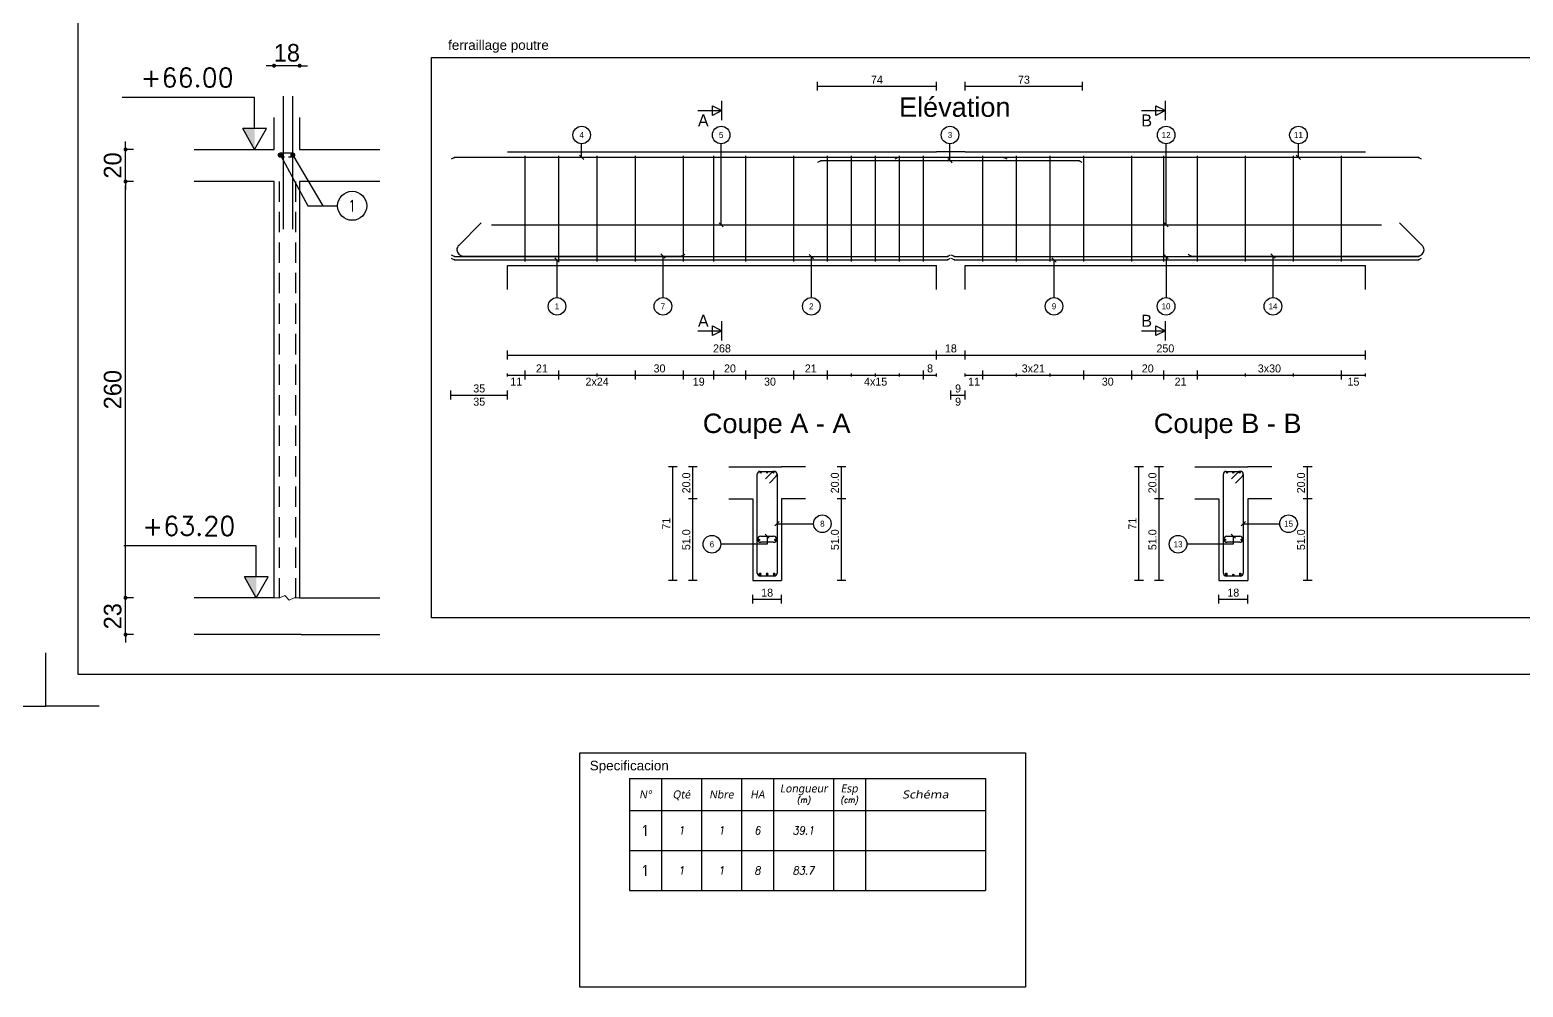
# Model space of a CAD drawing. Header units: metres. Extents: x -5618 to 118954, y -306 to 4637.
# Drawn here: x 108225 to 109158, y 428 to 1026 of the extents above; entities that cross this region are included whole.
import ezdxf
from ezdxf.enums import TextEntityAlignment as Align

# ---------------------------------------------------------------- set-up
doc = ezdxf.new("R2010")
doc.units = ezdxf.units.M
doc.linetypes.add('CACHEX2', pattern=[19.05, 12.7, -6.35])
for name, color, linetype in [('1', 7, 'Continuous'), ('104', 7, 'Continuous'), ('173', 7, 'Continuous'), ('5', 7, 'Continuous'), ('6', 7, 'Continuous'), ('7', 7, 'Continuous'), ('COTATION', 1, 'Continuous'), ('GO-FER-HA', 140, 'Continuous'), ('GO-TEXTE', 9, 'Continuous'), ('GO-TEXTE-FER', 3, 'Continuous'), ('K_ENT_M_Building_V.76', 7, 'Continuous'), ('STR_COTATION', 1, 'Continuous'), ('STR_VOI-POT', 6, 'Continuous')]:
    doc.layers.add(name, color=color, linetype=linetype)
doc.layers.add('Kofragna_forma', color=7, linetype='Continuous', lineweight=70)
doc.styles.add('ARIAL', font='ARIAL.TTF')
doc.styles.add('GrDimensions', font='simplex.shx')
doc.styles.add('Tableau', font='romans.shx', dxfattribs={"width": 0.9, "oblique": 10})
doc.styles.add('Tableau2', font='trebuc.TTF', dxfattribs={"width": 0.9, "oblique": 10})
doc.styles.add('TEXTE', font='romans.shx')
doc.dimstyles.new('COUPE-20', dxfattribs={"dimscale": 0.5, "dimtxt": 22, "dimasz": 5, "dimexe": 0.05, "dimexo": 0, "dimgap": 5, "dimtad": 1, "dimdec": 0, "dimdsep": 46, "dimtxsty": 'Standard', "dimblk1": 'DOT', "dimblk2": 'DOT', "dimsah": 1, "dimcen": 0, "dimdle": 150, "dimclrd": 1, "dimclre": 1, "dimclrt": 7, "dimadec": 0, "dimazin": 0, "dimtfac": 1, "dimtdec": 0, "dimtix": 1, "dimtmove": 2, "dimatfit": 3, "dimldrblk": 'DOT', "dimfxl": 0, "dimtvp": 1, "dimtolj": 1, "dimtzin": 0, "dimarcsym": 0})

# ---------------------------------------------------------------- blocks, each defined once
blk = doc.blocks.new('_DOT')
at = {"color": 0, "linetype": 'ByBlock'}
blk.add_line((-0.5, 0), (-1, 0), dxfattribs=at)
at = {"color": 0, "linetype": 'ByBlock', "const_width": 0.5}
blk.add_lwpolyline([(-0.25, 0, 1), (0.25, 0, 1)], format="xyb", close=True, dxfattribs=at)
blk = doc.blocks.new('*D1296')
at = {"layer": 'COTATION', "color": 1, "lineweight": -2, "ltscale": 4.5}
for p, q in [((108285.2, 673.91), (108285.2, 676.41)), ((108290.2, 671.41), (108285.17, 671.41)), ((108285.2, 648.41), (108285.2, 671.41)), ((108290.2, 648.41), (108285.17, 648.41)), ((108285.2, 645.91), (108285.2, 643.41))]:
    blk.add_line(p, q, dxfattribs=at)
at = {"layer": 'DEFPOINTS', "color": 0, "lineweight": -3, "ltscale": 4.5}
for p in [(108285.2, 671.41), (108327.97, 671.41), (108327.97, 648.41)]:
    blk.add_point(p, dxfattribs=at)
at = {"layer": 'COTATION', "color": 1, "lineweight": -2, "ltscale": 4.5, "xscale": 2.5, "yscale": 2.5, "zscale": 2.5}
for p, rotation in [((108285.2, 671.41), 270), ((108285.2, 648.41), 90)]:
    blk.add_blockref('_DOT', p, dxfattribs=dict(at, rotation=rotation))
at = {"layer": 'COTATION', "color": 7, "lineweight": -3, "ltscale": 4.5, "insert": (108277.2, 659.91), "char_height": 11, "attachment_point": 5, "rotation": 90}
blk.add_mtext('\\A1;23', dxfattribs=at)
blk = doc.blocks.new('*D1297')
at = {"layer": 'COTATION', "color": 1, "lineweight": -2, "ltscale": 4.5}
for p, q in [((108290.2, 931.41), (108285.17, 931.41)), ((108285.2, 673.91), (108285.2, 928.91)), ((108290.2, 671.41), (108285.17, 671.41))]:
    blk.add_line(p, q, dxfattribs=at)
at = {"layer": 'DEFPOINTS', "color": 0, "lineweight": -3, "ltscale": 4.5}
for p in [(108285.2, 931.41), (108327.97, 931.41), (108327.97, 671.41)]:
    blk.add_point(p, dxfattribs=at)
at = {"layer": 'COTATION', "color": 1, "lineweight": -2, "ltscale": 4.5, "xscale": 2.5, "yscale": 2.5, "zscale": 2.5}
for p, rotation in [((108285.2, 931.41), 90), ((108285.2, 671.41), 270)]:
    blk.add_blockref('_DOT', p, dxfattribs=dict(at, rotation=rotation))
at = {"layer": 'COTATION', "color": 7, "lineweight": -3, "ltscale": 4.5, "insert": (108277.2, 801.41), "char_height": 11, "attachment_point": 5, "rotation": 90}
blk.add_mtext('\\A1;260', dxfattribs=at)
blk = doc.blocks.new('*D1298')
at = {"layer": 'COTATION', "color": 1, "lineweight": -2, "ltscale": 4.5}
for p, q in [((108285.2, 953.92), (108285.2, 956.42)), ((108290.2, 951.42), (108285.17, 951.42)), ((108285.2, 931.41), (108285.2, 951.42)), ((108290.2, 931.41), (108285.17, 931.41)), ((108285.2, 928.91), (108285.2, 926.41))]:
    blk.add_line(p, q, dxfattribs=at)
at = {"layer": 'DEFPOINTS', "color": 0, "lineweight": -3, "ltscale": 4.5}
for p in [(108285.2, 951.42), (108327.97, 951.42), (108327.97, 931.41)]:
    blk.add_point(p, dxfattribs=at)
at = {"layer": 'COTATION', "color": 1, "lineweight": -2, "ltscale": 4.5, "xscale": 2.5, "yscale": 2.5, "zscale": 2.5}
for p, rotation in [((108285.2, 951.42), 270), ((108285.2, 931.41), 90)]:
    blk.add_blockref('_DOT', p, dxfattribs=dict(at, rotation=rotation))
at = {"layer": 'COTATION', "color": 7, "lineweight": -3, "ltscale": 4.5, "insert": (108277.2, 941.41), "char_height": 11, "attachment_point": 5, "rotation": 90}
blk.add_mtext('\\A1;20', dxfattribs=at)
blk = doc.blocks.new('*D1299')
at = {"layer": 'DEFPOINTS', "color": 0, "lineweight": -3, "ltscale": 4.5}
for p in [(108377.97, 1003.69), (108377.97, 971.42, 187.69), (108393.97, 971.42, 187.69)]:
    blk.add_point(p, dxfattribs=at)
at = {"layer": 'STR_COTATION', "color": 1, "lineweight": -2, "ltscale": 4.5}
for p, q in [((108375.47, 1003.69), (108372.97, 1003.69)), ((108377.97, 1003.7), (108377.97, 1003.72)), ((108393.97, 1003.69), (108377.97, 1003.69)), ((108393.97, 1003.7), (108393.97, 1003.72)), ((108396.47, 1003.69), (108398.97, 1003.69))]:
    blk.add_line(p, q, dxfattribs=at)
at = {"layer": 'STR_COTATION', "color": 1, "lineweight": -2, "ltscale": 4.5, "xscale": 2.5, "yscale": 2.5, "zscale": 2.5}
blk.add_blockref('_DOT', (108377.97, 1003.69), dxfattribs=at)
at = {"layer": 'STR_COTATION', "color": 1, "lineweight": -2, "ltscale": 4.5, "xscale": 2.5, "yscale": 2.5, "zscale": 2.5, "rotation": 180}
blk.add_blockref('_DOT', (108393.97, 1003.69), dxfattribs=at)
at = {"layer": 'STR_COTATION', "color": 7, "lineweight": -3, "ltscale": 4.5, "insert": (108385.97, 1011.69), "char_height": 11, "attachment_point": 5}
blk.add_mtext('\\A1;18', dxfattribs=at)
blk = doc.blocks.new('Désignation')
at = {"layer": 'GO-TEXTE-FER'}
for p, q in [((0, 0.8), (8.9, 0.8)), ((0, 0.8), (0, 0)), ((0.8, 0.8), (0.8, 0)), ((1.8, 0.8), (1.8, 0)), ((2.8, 0.8), (2.8, 0)), ((3.6, 0.8), (3.6, 0)), ((5.1, 0.8), (5.1, 0)), ((5.9, 0.8), (5.9, 0)), ((8.9, 0.8), (8.9, 0)), ((0, 0), (8.9, 0))]:
    blk.add_line(p, q, dxfattribs=at)
at = {"layer": 'GO-TEXTE-FER', "style": 'Tableau2', "oblique": 10}
for s, p in [('N°', (0.4, 0.4)), ('Qté', (1.3, 0.4)), ('Nbre', (2.3, 0.4)), ('HA', (3.2, 0.4)), ('Longueur', (4.356, 0.55)), ('Esp', (5.494, 0.55))]:
    blk.add_text(s, height=0.2, dxfattribs=at).set_placement(p, align=Align.MIDDLE_CENTER)
at = {"layer": 'GO-TEXTE-FER', "style": 'Tableau2', "oblique": 10, "width": 1.2}
blk.add_text('Schéma', height=0.2, dxfattribs=at).set_placement((7.4, 0.4), align=Align.MIDDLE_CENTER)
at = {"layer": 'GO-TEXTE-FER', "color": 7, "style": 'Tableau', "oblique": 10, "width": 0.9}
for s, p in [('(m)', (4.356, 0.265)), ('(cm)', (5.494, 0.265))]:
    blk.add_text(s, height=0.15, dxfattribs=at).set_placement(p, align=Align.MIDDLE_CENTER)
blk = doc.blocks.new('Spécial')
at = {"layer": 'GO-TEXTE-FER'}
for p, q in [((0, 0), (0, -1)), ((0, 0), (8.9, 0)), ((0.8, 0), (0.8, -1)), ((1.8, 0), (1.8, -1)), ((2.8, 0), (2.8, -1)), ((3.6, 0), (3.6, -1)), ((5.1, 0), (5.1, -1)), ((5.9, 0), (5.9, -1)), ((8.9, 0), (8.9, -1)), ((0, -1), (8.9, -1))]:
    blk.add_line(p, q, dxfattribs=at)
at = {"layer": 'GO-TEXTE-FER', "style": 'Tableau2', "width": 0.9}
blk.add_attdef('NUMERO', text='', height=0.28, dxfattribs=at).set_placement((0.4, -0.5), align=Align.MIDDLE_CENTER)
at = {"layer": 'GO-TEXTE-FER', "style": 'Tableau', "oblique": 10, "width": 0.9}
for tag, p in [('QUANTITE', (1.3, -0.5)), ('NOMBRE', (2.3, -0.5)), ('NUANCE', (3.2, -0.5)), ('LONGUEUR', (4.35, -0.5)), ('ESPACEMENTS', (5.5, -0.5))]:
    blk.add_attdef(tag, text='', height=0.2, dxfattribs=at).set_placement(p, align=Align.MIDDLE_CENTER)

msp = doc.modelspace()

# ---------------------------------------------------------------- linework, layer by layer
at = {"color": 7, "linetype": 'Continuous', "lineweight": -3}
for p, q in [((108373.15, 964.42, 187.69), (108358.4, 964.42, 187.69)), ((108365.77, 951.42, 187.69), (108358.4, 964.42, 187.69)), ((108373.15, 964.42, 187.69), (108358.4, 964.42, 187.69)), ((108365.77, 951.42, 187.69), (108358.4, 964.42, 187.69)), ((108365.77, 951.42, 187.69), (108373.15, 964.42, 187.69)), ((108365.77, 951.42, 187.69), (108373.15, 964.42, 187.69)), ((108374.2, 684.41, 187.69), (108359.45, 684.41, 187.69)), ((108366.83, 671.41, 187.69), (108359.45, 684.41, 187.69)), ((108374.2, 684.41, 187.69), (108359.45, 684.41, 187.69)), ((108366.83, 671.41, 187.69), (108359.45, 684.41, 187.69)), ((108366.83, 671.41, 187.69), (108374.2, 684.41, 187.69)), ((108366.83, 671.41, 187.69), (108374.2, 684.41, 187.69))]:
    msp.add_line(p, q, dxfattribs=at)
for points in [[(108255.42, 1573.71), (108255.42, 623.81), (109615.29, 623.81), (109615.29, 1573.71)], [(108568.9, 574.63), (108847.43, 574.63), (108847.43, 428.29), (108568.9, 428.29)]]:
    msp.add_lwpolyline(points, close=True)
at = {"lineweight": 18, "elevation": 187.69}
msp.add_lwpolyline([(108393.97, 671.41), (108390.51, 671.41), (108387.49, 669.99), (108384.74, 672.76), (108381.58, 671.41), (108377.97, 671.41)], dxfattribs=at)
for points in [[(108202.1, 603.81), (108235.43, 603.81), (108235.43, 637.14)], [(108268.76, 603.81), (108235.43, 603.81), (108235.43, 637.14)]]:
    msp.add_lwpolyline(points)
at = {"color": 7, "linetype": 'Continuous', "lineweight": -3}
for points in [[(108358.4, 964.42, 187.69), (108365.77, 951.42, 187.69), (108365.77, 964.38, 187.69)], [(108358.4, 964.42, 187.69), (108365.77, 951.42, 187.69), (108365.77, 964.38, 187.69)], [(108359.45, 684.41, 187.69), (108366.83, 671.41, 187.69), (108366.83, 684.38, 187.69)], [(108359.45, 684.41, 187.69), (108366.83, 671.41, 187.69), (108366.83, 684.38, 187.69)]]:
    msp.add_solid(points, dxfattribs=at)
at = {"layer": '1', "color": 1}
for points in [[(108513.78, 904.35), (108800.78, 904.35)], [(108800.78, 904.35), (109069.78, 904.35)], [(108488.71, 885.65), (108490.69, 884.5)], [(108488.71, 883.6), (108490.69, 882.45)], [(108490.69, 884.5), (108798.59, 884.5)], [(108490.69, 882.45), (108798.59, 882.45)], [(108798.59, 884.5), (108800.58, 885.65)], [(108798.59, 882.45), (108800.58, 883.6)], [(108800.98, 885.65), (108802.97, 884.5)], [(108800.98, 883.6), (108802.97, 882.45)], [(108802.97, 884.5), (109092.87, 884.5)], [(108802.97, 882.45), (109092.87, 882.45)], [(109092.87, 884.5), (109094.85, 885.65)], [(109092.87, 882.45), (109094.85, 883.6)], [(108682.01, 709.88), (108690.01, 709.88)], [(108973.23, 709.88), (108981.23, 709.88)], [(108680.11, 707.98), (108680.11, 707.98)], [(108687.01, 706.08), (108682.01, 706.08)], [(108690.01, 706.08), (108685.01, 706.08)], [(108691.91, 707.98), (108691.91, 707.98)], [(108971.33, 707.98), (108971.33, 707.98)], [(108978.23, 706.08), (108973.23, 706.08)], [(108981.23, 706.08), (108976.23, 706.08)], [(108983.13, 707.98), (108983.13, 707.98)]]:
    msp.add_lwpolyline(points, dxfattribs=at)
for centre in [(108680.91, 707.58), (108691.11, 707.58), (108972.13, 707.58), (108982.33, 707.58), (108681.61, 686.49), (108681.61, 685.69), (108686.01, 686.49), (108686.01, 685.69), (108690.41, 686.49), (108690.41, 685.69), (108972.83, 686.49), (108972.83, 685.69), (108977.23, 685.69), (108981.63, 686.49), (108981.63, 685.69)]:
    msp.add_circle(centre, 0.4, dxfattribs=at)
for centre, start, end in [((108682.01, 707.98), 90, 180), ((108690.01, 707.98), 0, 90), ((108973.23, 707.98), 90, 180), ((108981.23, 707.98), 0, 90), ((108682.01, 707.98), 180, 270), ((108690.01, 707.98), 270, 0), ((108973.23, 707.98), 180, 270), ((108981.23, 707.98), 270, 0)]:
    msp.add_arc(centre, 1.9, start, end, dxfattribs=at)
for p in [(108490.69, 884.5), (108490.69, 882.45), (108798.59, 884.5), (108798.59, 882.45), (108802.97, 884.5), (108802.97, 882.45), (109092.87, 884.5), (109092.87, 882.45)]:
    msp.add_point(p, dxfattribs=at)
at = {"layer": '104', "color": 104}
for points in [[(108657.78, 969.7), (108657.78, 981.7)], [(108934.78, 969.7), (108934.78, 981.7)], [(108642.78, 975.7), (108657.78, 975.7)], [(108919.78, 975.7), (108934.78, 975.7)], [(108507.45, 905.64), (108493.32, 891.51)], [(109095.24, 891.51), (109081.11, 905.64)], [(108492.18, 888.75), (108492.18, 888.75)], [(109096.38, 888.75), (109096.38, 888.75)], [(108496.08, 884.85), (108632.59, 884.85)], [(108632.59, 884.85), (108634.58, 886)], [(108948.98, 886), (108950.97, 884.85)], [(108950.97, 884.85), (109092.48, 884.85)], [(108657.78, 832.2), (108657.78, 844.2)], [(108934.78, 832.2), (108934.78, 844.2)], [(108642.78, 838.2), (108657.78, 838.2)], [(108919.78, 838.2), (108934.78, 838.2)]]:
    msp.add_lwpolyline(points, dxfattribs=at)
for points in [[(108657.78, 975.7), (108651.78, 972.7), (108651.78, 978.7), (108657.78, 975.7)], [(108934.78, 975.7), (108928.78, 972.7), (108928.78, 978.7), (108934.78, 975.7)], [(108657.78, 838.2), (108651.78, 835.2), (108651.78, 841.2), (108657.78, 838.2)], [(108934.78, 838.2), (108928.78, 835.2), (108928.78, 841.2), (108934.78, 838.2)]]:
    msp.add_lwpolyline(points, close=True, dxfattribs=at)
for centre, start, end in [((108496.08, 888.75), 135, 180), ((108496.08, 888.75), 180, 270), ((109092.48, 888.75), 270, 0), ((109092.48, 888.75), 0, 45)]:
    msp.add_arc(centre, 3.9, start, end, dxfattribs=at)
for p in [(108632.59, 884.85), (108950.97, 884.85)]:
    msp.add_point(p, dxfattribs=at)
at = {"layer": '173', "color": 173}
for points in [[(108490.69, 946.45), (108488.71, 945.3)], [(108833.87, 946.45), (108490.69, 946.45)], [(108534.78, 881.45), (108534.78, 947.45)], [(108555.78, 881.45), (108555.78, 947.45)], [(108579.78, 881.45), (108579.78, 947.45)], [(108603.78, 881.45), (108603.78, 947.45)], [(108633.78, 881.45), (108633.78, 947.45)], [(108652.78, 881.45), (108652.78, 947.45)], [(108672.78, 881.45), (108672.78, 947.45)], [(108702.78, 881.45), (108702.78, 947.45)], [(108723.78, 881.45), (108723.78, 947.45)], [(108738.78, 881.45), (108738.78, 947.45)], [(108753.78, 881.45), (108753.78, 947.45)], [(108767.69, 946.45), (108765.71, 945.3)], [(109092.87, 946.45), (108767.69, 946.45)], [(108768.78, 881.45), (108768.78, 947.45)], [(108783.78, 881.45), (108783.78, 947.45)], [(108820.78, 881.45), (108820.78, 947.45)], [(108835.85, 945.3), (108833.87, 946.45)], [(108841.78, 881.45), (108841.78, 947.45)], [(108862.78, 881.45), (108862.78, 947.45)], [(108883.78, 881.45), (108883.78, 947.45)], [(108913.78, 881.45), (108913.78, 947.45)], [(108933.78, 881.45), (108933.78, 947.45)], [(108954.78, 881.45), (108954.78, 947.45)], [(108984.78, 881.45), (108984.78, 947.45)], [(109014.78, 881.45), (109014.78, 947.45)], [(109044.78, 881.45), (109044.78, 947.45)], [(109094.85, 945.3), (109092.87, 946.45)], [(108679.81, 686.79), (108679.81, 748.59)], [(108681.61, 750.39), (108690.41, 750.39)], [(108684.9, 745.62), (108689.14, 749.86)], [(108691.69, 747.31), (108687.44, 743.07)], [(108690.41, 750.39), (108690.41, 750.39)], [(108692.21, 748.59), (108692.21, 686.79)], [(108692.21, 748.59), (108692.21, 748.59)], [(108971.03, 686.79), (108971.03, 748.59)], [(108972.83, 750.39), (108981.63, 750.39)], [(108976.11, 745.62), (108980.35, 749.86)], [(108982.9, 747.31), (108978.66, 743.07)], [(108981.63, 750.39), (108981.63, 750.39)], [(108983.43, 748.59), (108983.43, 686.79)], [(108983.43, 748.59), (108983.43, 748.59)], [(108690.41, 684.99), (108681.61, 684.99)], [(108981.63, 684.99), (108972.83, 684.99)]]:
    msp.add_lwpolyline(points, dxfattribs=at)
for centre in [(108682.01, 749.69), (108686.01, 749.69), (108690.01, 749.69), (108973.23, 749.69), (108977.23, 749.69), (108981.23, 749.69)]:
    msp.add_circle(centre, 0.4, dxfattribs=at)
for centre, start, end in [((108681.61, 748.59), 90, 180), ((108690.41, 748.59), 90, 135), ((108690.41, 748.59), 0, 90), ((108690.41, 748.59), 315, 0), ((108972.83, 748.59), 90, 180), ((108981.63, 748.59), 90, 135), ((108981.63, 748.59), 0, 90), ((108981.63, 748.59), 315, 0), ((108681.61, 686.79), 180, 270), ((108690.41, 686.79), 270, 0), ((108972.83, 686.79), 180, 270), ((108981.63, 686.79), 270, 0)]:
    msp.add_arc(centre, 1.8, start, end, dxfattribs=at)
for p in [(108490.69, 946.45), (108767.69, 946.45), (108833.87, 946.45), (109092.87, 946.45)]:
    msp.add_point(p, dxfattribs=at)
at = {"layer": '5', "color": 5}
for points in [[(108717.37, 988.12), (108717.37, 993.62)], [(108717.37, 990.87), (108791.78, 990.87)], [(108791.78, 988.12), (108791.78, 993.62)], [(108809.78, 988.12), (108809.78, 993.62)], [(108809.78, 990.87), (108883.06, 990.87)], [(108883.06, 988.12), (108883.06, 993.62)], [(108719.56, 944.4), (108717.57, 943.25)], [(108880.87, 944.4), (108719.56, 944.4)], [(108882.86, 943.25), (108880.87, 944.4)], [(108523.78, 820.28), (108523.78, 825.78)], [(108523.78, 823.03), (108791.78, 823.03)], [(108791.78, 820.28), (108791.78, 825.78)], [(108791.78, 823.03), (108809.78, 823.03)], [(108809.78, 820.28), (108809.78, 825.78)], [(108809.78, 823.03), (109059.78, 823.03)], [(109059.78, 820.28), (109059.78, 825.78)], [(108534.78, 807.78), (108534.78, 813.28)], [(108555.78, 807.78), (108555.78, 813.28)], [(108603.78, 807.78), (108603.78, 813.28)], [(108633.78, 807.78), (108633.78, 813.28)], [(108652.78, 807.78), (108652.78, 813.28)], [(108672.78, 807.78), (108672.78, 813.28)], [(108702.78, 807.78), (108702.78, 813.28)], [(108723.78, 807.78), (108723.78, 813.28)], [(108783.78, 807.78), (108783.78, 813.28)], [(108820.78, 807.78), (108820.78, 813.28)], [(108883.78, 807.78), (108883.78, 813.28)], [(108913.78, 807.78), (108913.78, 813.28)], [(108933.78, 807.78), (108933.78, 813.28)], [(108954.78, 807.78), (108954.78, 813.28)], [(109044.78, 807.78), (109044.78, 813.28)], [(108523.78, 809.62), (108523.78, 811.45)], [(108523.78, 810.53), (108534.78, 810.53)], [(108534.78, 809.62), (108534.78, 811.45)], [(108534.78, 810.53), (108555.78, 810.53)], [(108555.78, 809.62), (108555.78, 811.45)], [(108555.78, 810.53), (108579.78, 810.53)], [(108555.78, 810.53), (108603.78, 810.53)], [(108579.78, 809.62), (108579.78, 811.45)], [(108579.78, 810.53), (108603.78, 810.53)], [(108603.78, 809.62), (108603.78, 811.45)], [(108603.78, 810.53), (108633.78, 810.53)], [(108633.78, 809.62), (108633.78, 811.45)], [(108633.78, 810.53), (108652.78, 810.53)], [(108652.78, 809.62), (108652.78, 811.45)], [(108652.78, 810.53), (108672.78, 810.53)], [(108672.78, 809.62), (108672.78, 811.45)], [(108672.78, 810.53), (108702.78, 810.53)], [(108702.78, 809.62), (108702.78, 811.45)], [(108702.78, 810.53), (108723.78, 810.53)], [(108723.78, 809.62), (108723.78, 811.45)], [(108723.78, 810.53), (108738.78, 810.53)], [(108723.78, 810.53), (108783.78, 810.53)], [(108738.78, 809.62), (108738.78, 811.45)], [(108738.78, 810.53), (108753.78, 810.53)], [(108753.78, 809.62), (108753.78, 811.45)], [(108753.78, 810.53), (108768.78, 810.53)], [(108768.78, 809.62), (108768.78, 811.45)], [(108768.78, 810.53), (108783.78, 810.53)], [(108783.78, 809.62), (108783.78, 811.45)], [(108783.78, 810.53), (108791.78, 810.53)], [(108791.78, 809.62), (108791.78, 811.45)], [(108809.78, 809.62), (108809.78, 811.45)], [(108809.78, 810.53), (108820.78, 810.53)], [(108820.78, 809.62), (108820.78, 811.45)], [(108820.78, 810.53), (108841.78, 810.53)], [(108820.78, 810.53), (108883.78, 810.53)], [(108841.78, 809.62), (108841.78, 811.45)], [(108841.78, 810.53), (108862.78, 810.53)], [(108862.78, 809.62), (108862.78, 811.45)], [(108862.78, 810.53), (108883.78, 810.53)], [(108883.78, 809.62), (108883.78, 811.45)], [(108883.78, 810.53), (108913.78, 810.53)], [(108913.78, 809.62), (108913.78, 811.45)], [(108913.78, 810.53), (108933.78, 810.53)], [(108933.78, 809.62), (108933.78, 811.45)], [(108933.78, 810.53), (108954.78, 810.53)], [(108954.78, 809.62), (108954.78, 811.45)], [(108954.78, 810.53), (108984.78, 810.53)], [(108954.78, 810.53), (109044.78, 810.53)], [(108984.78, 809.62), (108984.78, 811.45)], [(108984.78, 810.53), (109014.78, 810.53)], [(109014.78, 809.62), (109014.78, 811.45)], [(109014.78, 810.53), (109044.78, 810.53)], [(109044.78, 809.62), (109044.78, 811.45)], [(109044.78, 810.53), (109059.78, 810.53)], [(109059.78, 809.62), (109059.78, 811.45)], [(108488.51, 795.28), (108488.51, 800.78)], [(108488.51, 798.03), (108523.78, 798.03)], [(108523.78, 795.28), (108523.78, 800.78)], [(108800.78, 795.28), (108800.78, 800.78)], [(108800.78, 798.03), (108809.78, 798.03)], [(108809.78, 795.28), (108809.78, 800.78)], [(108629.85, 753.19), (108624.35, 753.19)], [(108627.1, 682.19), (108627.1, 753.19)], [(108642.35, 753.19), (108636.85, 753.19)], [(108639.6, 733.18), (108639.6, 753.19)], [(108735.18, 753.19), (108729.68, 753.19)], [(108732.43, 733.18), (108732.43, 753.19)], [(108921.06, 753.19), (108915.56, 753.19)], [(108918.31, 682.19), (108918.31, 753.19)], [(108933.56, 753.19), (108928.06, 753.19)], [(108930.81, 733.18), (108930.81, 753.19)], [(109026.39, 753.19), (109020.89, 753.19)], [(109023.64, 733.18), (109023.64, 753.19)], [(108642.35, 733.18), (108636.85, 733.18)], [(108639.6, 682.19), (108639.6, 733.18)], [(108735.18, 733.18), (108729.68, 733.18)], [(108732.43, 682.19), (108732.43, 733.18)], [(108933.56, 733.18), (108928.06, 733.18)], [(108930.81, 682.19), (108930.81, 733.18)], [(109026.39, 733.18), (109020.89, 733.18)], [(109023.64, 682.19), (109023.64, 733.18)], [(108629.85, 682.19), (108624.35, 682.19)], [(108642.35, 682.19), (108636.85, 682.19)], [(108735.18, 682.19), (108729.68, 682.19)], [(108921.06, 682.19), (108915.56, 682.19)], [(108933.56, 682.19), (108928.06, 682.19)], [(109026.39, 682.19), (109020.89, 682.19)], [(108677.01, 667.77), (108677.01, 673.27)], [(108695.01, 667.77), (108695.01, 673.27)], [(108968.23, 667.77), (108968.23, 673.27)], [(108986.23, 667.77), (108986.23, 673.27)], [(108677.01, 670.52), (108695.01, 670.52)], [(108968.23, 670.52), (108986.23, 670.52)]]:
    msp.add_lwpolyline(points, dxfattribs=at)
for p in [(108719.56, 944.4), (108880.87, 944.4)]:
    msp.add_point(p, dxfattribs=at)
at = {"layer": '6', "color": 6}
for points in [[(108570.14, 946.45), (108570.14, 954.95)], [(108657.28, 904.35), (108657.28, 954.95)], [(108800.22, 944.4), (108800.22, 954.95)], [(108935.28, 904.35), (108935.28, 954.95)], [(109017.92, 946.45), (109017.92, 954.95)], [(108568.82, 947.78), (108571.47, 945.12)], [(108798.89, 945.73), (108801.54, 943.07)], [(109016.59, 947.78), (109019.24, 945.12)], [(108655.95, 905.68), (108658.61, 903.02)], [(108933.95, 905.68), (108936.61, 903.02)], [(108556.06, 881.12), (108553.41, 883.78)], [(108554.73, 882.45), (108554.73, 858.95)], [(108622.24, 883.52), (108619.58, 886.18)], [(108620.91, 884.85), (108620.91, 858.95)], [(108714.92, 883.17), (108712.27, 885.83)], [(108713.59, 884.5), (108713.59, 858.95)], [(108866.53, 881.12), (108863.88, 883.78)], [(108865.21, 882.45), (108865.21, 858.95)], [(108936.53, 883.17), (108933.88, 885.83)], [(108935.21, 884.5), (108935.21, 858.95)], [(109003.31, 883.52), (109000.66, 886.18)], [(109001.99, 884.85), (109001.99, 858.95)], [(108693.54, 719.01), (108690.89, 716.36)], [(108984.75, 719.01), (108982.1, 716.36)], [(108687.34, 708.56), (108684.69, 711.21)], [(108686.01, 709.88), (108686.01, 704.88)], [(108692.21, 717.69), (108715.01, 717.69)], [(108978.55, 708.56), (108975.9, 711.21)], [(108977.23, 709.88), (108977.23, 704.88)], [(108983.43, 717.69), (109006.23, 717.69)], [(108686.01, 704.88), (108657.01, 704.88)], [(108977.23, 704.88), (108948.23, 704.88)]]:
    msp.add_lwpolyline(points, dxfattribs=at)
for centre in [(108570.14, 960.45), (108657.28, 960.45), (108800.22, 960.45), (108935.28, 960.45), (109017.92, 960.45), (108554.73, 853.45), (108620.91, 853.45), (108713.59, 853.45), (108865.21, 853.45), (108935.21, 853.45), (109001.99, 853.45), (108720.51, 717.69), (109011.73, 717.69), (108651.51, 704.88), (108942.73, 704.88)]:
    msp.add_circle(centre, 5.5, dxfattribs=at)
at = {"layer": '7', "color": 7}
for points in [[(108523.78, 949.95), (108791.78, 949.95)], [(108809.78, 949.95), (108791.78, 949.95)], [(108809.78, 949.95), (109059.78, 949.95)], [(108523.78, 878.95), (108791.78, 878.95)], [(108523.78, 863.95), (108523.78, 878.95)], [(108791.78, 863.95), (108791.78, 878.95)], [(108809.78, 878.95), (109059.78, 878.95)], [(108809.78, 863.95), (108809.78, 878.95)], [(109059.78, 863.95), (109059.78, 878.95)], [(108662.01, 753.19), (108677.01, 753.19)], [(108677.01, 753.19), (108695.01, 753.19)], [(108710.01, 753.19), (108695.01, 753.19)], [(108953.23, 753.19), (108968.23, 753.19)], [(108968.23, 753.19), (108986.23, 753.19)], [(109001.23, 753.19), (108986.23, 753.19)], [(108662.01, 733.18), (108677.01, 733.18)], [(108677.01, 733.18), (108677.01, 682.19)], [(108710.01, 733.18), (108695.01, 733.18)], [(108695.01, 733.18), (108695.01, 682.19)], [(108953.23, 733.18), (108968.23, 733.18)], [(108968.23, 733.18), (108968.23, 682.19)], [(109001.23, 733.18), (108986.23, 733.18)], [(108986.23, 733.18), (108986.23, 682.19)], [(108677.01, 682.19), (108695.01, 682.19)], [(108968.23, 682.19), (108986.23, 682.19)]]:
    msp.add_lwpolyline(points, dxfattribs=at)
at = {"layer": 'GO-FER-HA', "elevation": 93.84}
for points in [[(108381.98, 947.85), (108399.13, 916.22), (108417.71, 916.22)], [(108389.68, 947.85), (108408.46, 916.22), (108417.71, 916.22)]]:
    msp.add_lwpolyline(points, dxfattribs=at)
at = {"layer": 'GO-FER-HA'}
msp.add_circle((108426.77, 916.22, 93.84), 9.06, dxfattribs=at)
at = {"layer": 'GO-TEXTE-FER'}
msp.add_lwpolyline([(108476.42, 1008.9), (109303.94, 1008.9), (109303.94, 658.95), (108476.42, 658.95)], close=True, dxfattribs=at)
at = {"layer": 'K_ENT_M_Building_V.76', "color": 30, "linetype": 'Continuous', "lineweight": -3}
for p, q in [((108359.27, 983.92, 187.69), (108283.13, 983.92, 187.69)), ((108359.27, 983.92, 187.69), (108283.13, 983.92, 187.69)), ((108365.77, 983.92, 187.69), (108359.27, 983.92, 187.69)), ((108365.77, 983.92, 187.69), (108359.27, 983.92, 187.69)), ((108365.77, 964.42, 187.69), (108365.77, 983.92, 187.69)), ((108365.77, 964.42, 187.69), (108365.77, 983.92, 187.69)), ((108360.33, 703.91, 187.69), (108284.18, 703.91, 187.69)), ((108360.33, 703.91, 187.69), (108284.18, 703.91, 187.69)), ((108366.83, 703.91, 187.69), (108360.33, 703.91, 187.69)), ((108366.83, 703.91, 187.69), (108360.33, 703.91, 187.69)), ((108366.83, 684.41, 187.69), (108366.83, 703.91, 187.69)), ((108366.83, 684.41, 187.69), (108366.83, 703.91, 187.69))]:
    msp.add_line(p, q, dxfattribs=at)
at = {"layer": 'Kofragna_forma', "color": 4, "lineweight": -3}
for p, q in [((108377.97, 951.42, 187.69), (108377.97, 971.42, 187.69)), ((108393.97, 971.42, 187.69), (108393.97, 951.42, 187.69)), ((108327.97, 951.42, 187.69), (108377.97, 951.42, 187.69)), ((108393.97, 951.42, 281.53), (108443.97, 951.42, 281.53)), ((108377.97, 931.41, 187.69), (108327.97, 931.41, 187.69)), ((108377.97, 671.41, 187.69), (108377.97, 931.41, 187.69)), ((108393.97, 931.41, 187.69), (108393.97, 671.41, 187.69)), ((108443.97, 931.41, 281.53), (108393.97, 931.41, 281.53)), ((108377.97, 671.41, 187.69), (108327.97, 671.41, 187.69)), ((108393.97, 671.41, 187.69), (108443.97, 671.41, 187.69)), ((108394.97, 648.41, 187.69), (108327.97, 648.41, 187.69)), ((108394.97, 648.41, 187.69), (108443.97, 648.41, 187.69))]:
    msp.add_line(p, q, dxfattribs=at)
at = {"layer": 'STR_VOI-POT', "color": 3}
for p, q in [((108383.74, 984.59, 187.69), (108383.74, 901.59, 187.69)), ((108389.46, 984.59, 187.69), (108389.46, 901.59, 187.69))]:
    msp.add_line(p, q, dxfattribs=at)
at = {"layer": 'STR_VOI-POT', "const_width": 1.44, "elevation": 93.84}
for points in [[(108381.26, 947.85, -1), (108382.7, 947.85, -1)], [(108388.81, 947.85, -1), (108390.25, 947.85, -1)]]:
    msp.add_lwpolyline(points, format="xyb", close=True, dxfattribs=at)
at = {"layer": 'STR_VOI-POT', "elevation": 93.84}
msp.add_lwpolyline([(108384.6, 946.54), (108381.98, 946.54, -0.414214), (108380.67, 947.85), (108380.67, 947.93, -0.414214), (108381.98, 949.24), (108389.53, 949.24, -0.431995), (108390.84, 947.85), (108390.84, 947.85, -0.414214), (108389.53, 946.54), (108386.92, 946.54)], format="xyb", dxfattribs=at)
at = {"layer": 'STR_VOI-POT', "color": 1, "linetype": 'CACHEX2', "elevation": 187.69}
for points in [[(108381.15, 931.41), (108381.15, 671.41)], [(108391.42, 931.41), (108391.42, 671.41)]]:
    msp.add_lwpolyline(points, dxfattribs=at)

# ---------------------------------------------------------------- block references
at = {"layer": 'GO-FER-HA', "xscale": 25, "yscale": 25, "zscale": 25}
msp.add_blockref('Désignation', (108599.94, 538.62), dxfattribs=at)
at = {"layer": 'GO-FER-HA', "xscale": 24.99585865624249, "yscale": 24.99585865560221, "zscale": 24.9958586556}
for p, values in [((108599.94, 538.62), {'NUMERO': '1', 'QUANTITE': '1', 'NOMBRE': '1', 'NUANCE': '6', 'LONGUEUR': '39.1'}), ((108599.94, 513.62), {'NUMERO': '1', 'QUANTITE': '1', 'NOMBRE': '1', 'NUANCE': '8', 'LONGUEUR': '83.7'})]:
    msp.add_blockref('Spécial', p, dxfattribs=at).add_auto_attribs(values)

# ---------------------------------------------------------------- texts
at = {"style": 'ARIAL'}
for s, height, p in [('Elévation', 12.129, (108803.2, 977.85)), ('Coupe A - A', 12.1293, (108691.98, 780.37)), ('Coupe B - B', 12.1293, (108973.69, 780.37))]:
    msp.add_text(s, height=height, dxfattribs=at).set_placement(p, align=Align.MIDDLE_CENTER)
at = {"layer": '104', "color": 104}
for s, p in [('A', (108642.78, 973.25)), ('B', (108919.78, 973.25))]:
    msp.add_text(s, height=7.5, dxfattribs=at).set_placement(p, align=Align.TOP_LEFT)
for s, p in [('A', (108642.78, 840.65)), ('B', (108919.78, 840.65))]:
    msp.add_text(s, height=7.5, dxfattribs=at).set_placement(p)
at = {"layer": '5', "color": 5}
for s, p in [('74', (108754.58, 992.49)), ('73', (108846.42, 992.49)), ('268', (108657.78, 824.66)), ('18', (108800.78, 824.66)), ('250', (108934.78, 824.66)), ('21', (108545.28, 812.16)), ('30', (108618.78, 812.16)), ('20', (108662.78, 812.16)), ('21', (108713.28, 812.16)), ('8', (108787.78, 812.16)), ('3x21', (108852.28, 812.16)), ('20', (108923.78, 812.16)), ('3x30', (108999.78, 812.16)), ('35', (108506.14, 799.66)), ('9', (108805.28, 799.66)), ('18', (108686.01, 672.14)), ('18', (108977.23, 672.14))]:
    msp.add_text(s, height=5, dxfattribs=at).set_placement(p, align=Align.CENTER)
for s, p in [('11', (108529.28, 808.91)), ('2x24', (108579.78, 808.91)), ('19', (108643.28, 808.91)), ('30', (108687.78, 808.91)), ('4x15', (108753.78, 808.91)), ('11', (108815.28, 808.91)), ('30', (108898.78, 808.91)), ('21', (108944.28, 808.91)), ('15', (109052.28, 808.91)), ('35', (108506.14, 796.41)), ('9', (108805.28, 796.41))]:
    msp.add_text(s, height=5, dxfattribs=at).set_placement(p, align=Align.TOP_CENTER)
for s, p in [('20.0', (108637.98, 743.18)), ('20.0', (108730.81, 743.18)), ('20.0', (108929.19, 743.18)), ('20.0', (109022.02, 743.18)), ('71', (108625.48, 717.69)), ('71', (108916.69, 717.69)), ('51.0', (108637.98, 707.68)), ('51.0', (108730.81, 707.68)), ('51.0', (108929.19, 707.68)), ('51.0', (109022.02, 707.68))]:
    msp.add_text(s, height=5, rotation=90, dxfattribs=at).set_placement(p, align=Align.CENTER)
at = {"layer": '6', "color": 6}
for s, p in [('4', (108570.14, 960.45)), ('5', (108657.28, 960.45)), ('3', (108800.22, 960.45)), ('12', (108935.28, 960.45)), ('11', (109017.92, 960.45)), ('1', (108554.73, 853.45)), ('7', (108620.91, 853.45)), ('2', (108713.59, 853.45)), ('9', (108865.21, 853.45)), ('10', (108935.21, 853.45)), ('14', (109001.99, 853.45)), ('8', (108720.51, 717.69)), ('15', (109011.73, 717.69)), ('6', (108651.51, 704.88)), ('13', (108942.73, 704.88))]:
    msp.add_text(s, height=3.75, dxfattribs=at).set_placement(p, align=Align.MIDDLE_CENTER)
at = {"layer": 'GO-FER-HA', "style": 'TEXTE'}
msp.add_text('1', height=7.2, dxfattribs=at).set_placement((108426.77, 916.22, 93.84), align=Align.MIDDLE_CENTER)
at = {"layer": 'GO-TEXTE', "lineweight": -3, "style": 'ARIAL'}
for s, p in [('ferraillage poutre', (108486.72, 1013.6)), ('Specificacion', (108575.19, 563.67))]:
    msp.add_text(s, height=6, dxfattribs=at).set_placement(p)
at = {"layer": 'K_ENT_M_Building_V.76', "color": 0, "linetype": 'Continuous', "lineweight": -3, "char_height": 11.7, "attachment_point": 9, "style": 'GrDimensions'}
for s, insert in [('+66.00', (108352.77, 990.42, 187.69)), ('\\A1;+63.20', (108353.83, 710.41, 187.69))]:
    msp.add_mtext(s, dxfattribs=dict(at, insert=insert))

# ---------------------------------------------------------------- dimensions: what is measured, and where the dimension line sits
at = {"layer": 'COTATION', "lineweight": -3, "ltscale": 4.5}
for base, p1, p2, picture, middle in [((108285.2, 951.42, 93.84), (108327.97, 931.41, 93.84), (108327.97, 951.42, 93.84), '*D1298', (108277.2, 941.41, 93.84)), ((108285.2, 931.41, 93.84), (108327.97, 671.41, 93.84), (108327.97, 931.41, 93.84), '*D1297', (108277.2, 801.41, 93.84)), ((108285.2, 671.41, 93.84), (108327.97, 648.41, 93.84), (108327.97, 671.41, 93.84), '*D1296', (108277.2, 659.91, 93.84))]:
    dim = msp.add_linear_dim(base=base, p1=p1, p2=p2, angle=90, dimstyle='COUPE-20', dxfattribs=at)
    dim.commit()
    dim.dimension.update_dxf_attribs({"geometry": picture, "text_midpoint": middle})
at = {"layer": 'STR_COTATION', "lineweight": -3, "ltscale": 4.5}
dim = msp.add_linear_dim(base=(108377.97, 1003.69), p1=(108393.97, 971.42, 187.69), p2=(108377.97, 971.42, 187.69), angle=180, text='18', dimstyle='COUPE-20', override={"dimfxl": 0.1}, dxfattribs=at)
dim.commit()
dim.dimension.update_dxf_attribs({"geometry": '*D1299', "text_midpoint": (108385.97, 1011.69)})

doc.saveas('drawing.dxf')
